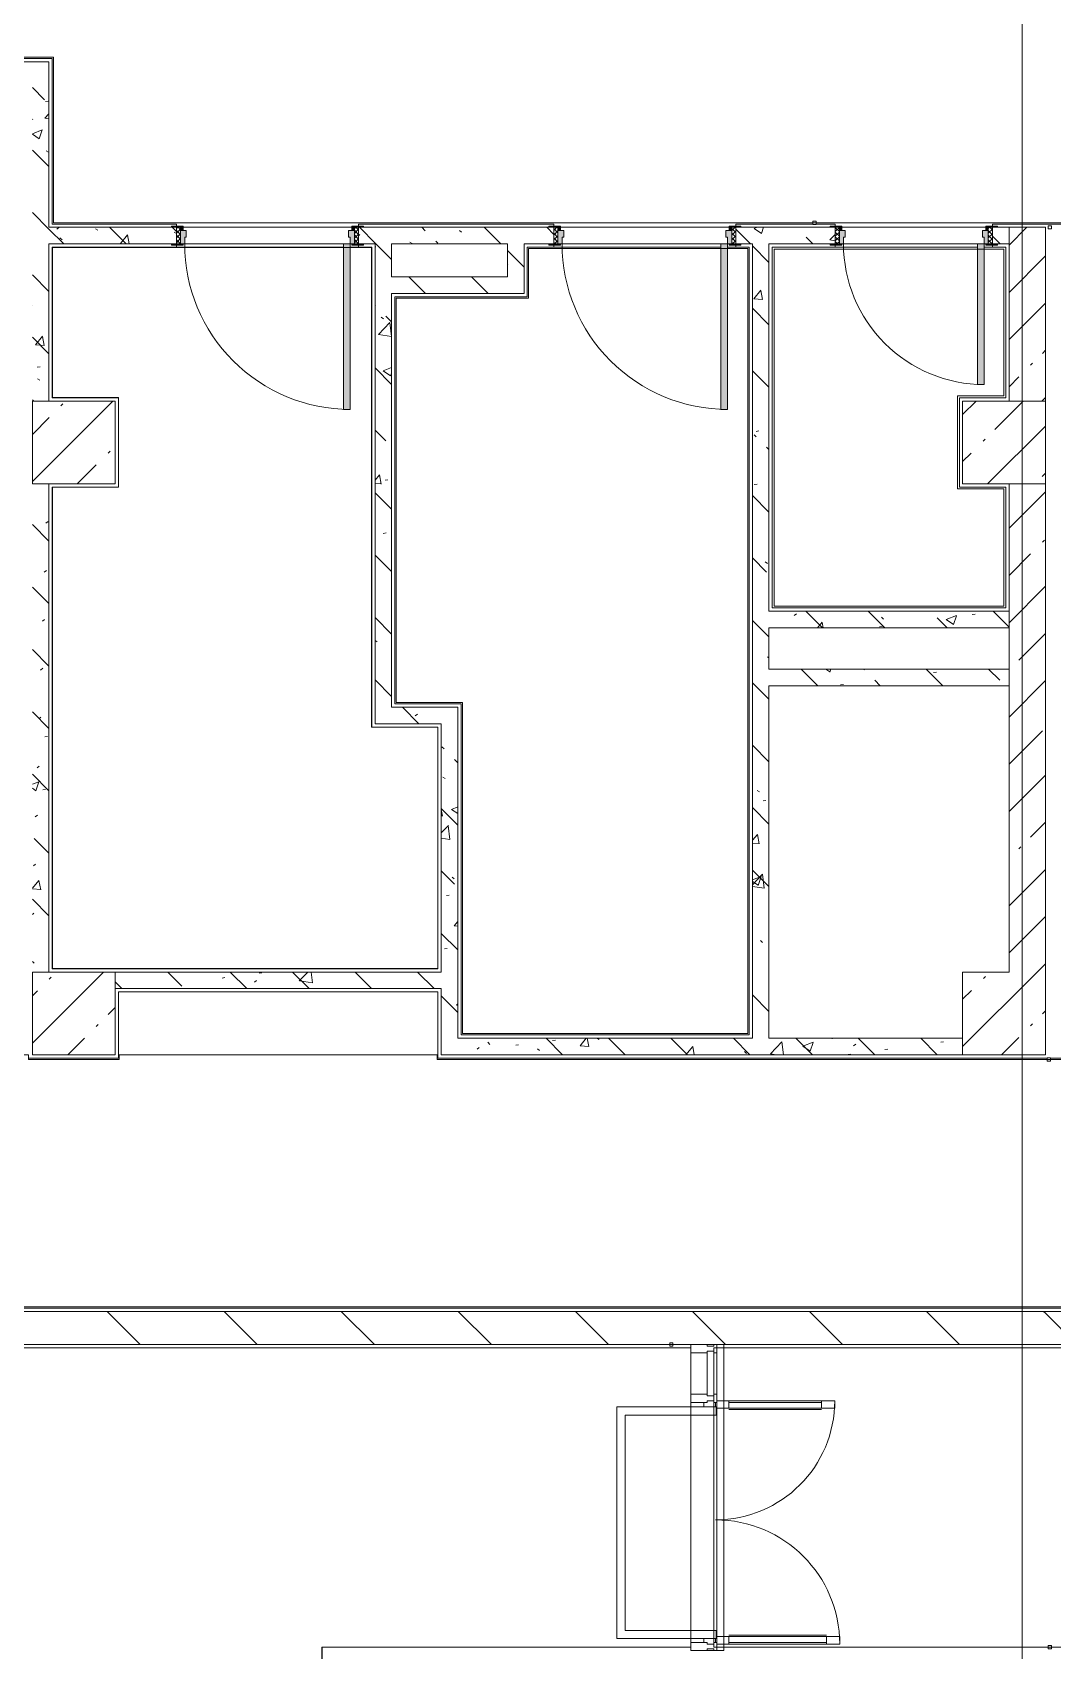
# Model space of a CAD drawing. Header units: millimetres. Extents: x -4029 to 232974, y -8553 to 104777.
# Drawn here: x 149666 to 155830, y 11550 to 21328 of the extents above; entities that cross this region are included whole.
import ezdxf

# ---------------------------------------------------------------- set-up
doc = ezdxf.new("R2010")
doc.units = ezdxf.units.MM
for name, color, linetype, lineweight in [('A-AREA-BNDY-1', 7, 'Continuous', 5), ('A-GLAZ-CURT-1', 7, 'Continuous', 5), ('A-GLAZ-CWMG-2', 7, 'Continuous', 5), ('A-WALL', 7, 'Continuous', 9), ('A-WALL-4', 7, 'Continuous', 5), ('I-WALL-6', 7, 'Continuous', 5), ('S-COLS-2', 7, 'Continuous', 5), ('Оси', 7, 'Continuous', 9)]:
    doc.layers.add(name, color=color, linetype=linetype, lineweight=lineweight)
for name, color, linetype, lineweight, true_color in [('A-DETL-GENF-9', 7, 'Continuous', 5, 0xaaaaaa), ('A-DOOR-3', 7, 'Continuous', 5, 0xaaaaaa), ('A-DOOR-4', 7, 'Continuous', 5, 0xe2e2e2), ('A-DOOR-FRAM-3', 7, 'Continuous', 5, 0xe2e2e2), ('A-DOOR-FRAM-4', 7, 'Continuous', 5, 0xaaaaaa), ('A-FLOR-2', 7, 'Continuous', 5, 0xaaaaaa), ('I-WALL-8', 7, 'Continuous', 5, 0x787878)]:
    doc.layers.add(name, color=color, linetype=linetype, lineweight=lineweight, true_color=true_color)
pattern_1 = [(45, (71086.4, 0), (-285.1231, 285.1231), []), (45, (71371.53, 0), (-285.1231, 285.1231), [504.031, -100.806, 16.764, -84.042])]
pattern_2 = [(135, (71086.4, 0), (-377.1708, -377.1708), [533.4, -88.9, 17.78, -88.9]), (135, (71086.4, 376.94), (-377.1708, -377.1708), []), (50, (71086.4, 0), (637.6445, -55.7866), [66.675, -733.425]), (355, (71086.4, 0), (-123.3494, 668.699), [53.34, -586.74]), (100.451, (71139.54, -4.65), (514.299, 612.908), [56.665, -623.315]), (46.184, (71086.4, 177.8), (948.7764, -147.15), [100.012, -1100.137]), (96.636, (71165.5, 165.5), (830.909, 865.997), [84.998, -934.973]), (351.184, (71086.4, 177.8), (830.918, 865.988), [80.01, -880.11]), (21, (71175.3, 133.35), (530.6506, -357.9283), [66.675, -733.425]), (326, (71175.3, 133.35), (216.308, 644.6585), [53.34, -586.74]), (71.451, (71219.5, 103.5), (746.9596, 286.7243), [56.665, -623.315]), (37.5, (71086.4, 0), (10.81053, 295.9426), [16.764, -562.864, 16.764, -578.866, -588.962]), (37.5, (71086.4, 0), (10.81053, 295.9426), [-1175.258, 16.764, -572.198]), (7.5, (71086.4, 0), (233.8692, 350.6318), [16.764, -322.834, 16.764, -549.529, -224.472]), (7.5, (71086.4, 0), (233.8692, 350.6318), [-905.891, 16.764, -207.708]), (327.5, (70888.16, 0), (474.5678, -20.0513), [16.764, -205.486, 16.764, -676.656, -920.115]), (327.5, (70888.16, 0), (474.5678, -20.0513), [-915.67, 16.764, -903.351]), (317.5, (70799.26, 0), (518.4522, 88.9934), [16.764, -272.161, 16.764, -443.738, -653.415]), (317.5, (70799.26, 0), (518.4522, 88.9934), [-749.427, 16.764, -636.651])]
pattern_3 = [(135, (1751.41, 114.685), (-14.14214, -14.14214), []), (225, (1751.41, 114.685), (14.14214, -14.14214), [])]
pattern_4 = [(45, (-371.384, 114.685), (-14.1421, 14.1421), []), (135, (-371.384, 114.685), (-14.1421, -14.1421), [])]
pattern_5 = [(135, (71086.4, 0), (-353.5534, -353.5534), [])]

# ---------------------------------------------------------------- blocks, each defined once
blk = doc.blocks.new('110_Дверь_СКБ_1Ст_Внутренняя1 - Д-11п 1100x2100h_кладовые _все__ коридор _между помещениями блока столовой__ моечные _все_ 2-32102277-1_2_1_птичка')
at = {"layer": 'A-DOOR-3'}
h = blk.add_hatch(dxfattribs=at)
h.set_pattern_fill('FP_145', color=256, style=0, pattern_type=2)
h.set_pattern_definition(pattern_3)
h.paths.add_polyline_path([(537.5, -50), (562.5, -50), (562.5, 50), (537.5, 50)])
at = {"layer": 'A-DOOR-4'}
h = blk.add_hatch(color=256, dxfattribs=at)
h.paths.add_polyline_path([(-477.5, -30), (-477.5, 10), (-487.5, 10), (-487.5, 50), (-512.5, 50), (-512.5, -30), (-487.5, -30)])
h.paths.add_polyline_path([(512.5, -30), (537.5, -30), (537.5, 50), (512.5, 50), (512.5, 10), (502.5, 10), (502.5, -30)])
at = {"layer": 'A-DOOR-FRAM-3'}
for points in [[(-447.5, 50), (-447.5, 1050), (-487.5, 1050), (-487.5, 50)], [(-567.5, 50), (-497.5, 50), (-497.5, 58), (-567.5, 58)], [(562.5, 50), (592.5, 50), (592.5, 58), (522.5, 58), (522.5, 50), (542.6, 50)], [(-567.5, -58), (-497.5, -58), (-497.5, -50), (-567.5, -50)], [(-497.5, -50), (-497.5, -30), (-512.5, -30), (-512.5, -50)], [(537.5, -50), (537.5, -30), (522.5, -30), (522.5, -50)], [(562.5, -58), (592.5, -58), (592.5, -50), (522.5, -50), (522.5, -58), (560.5, -58)]]:
    blk.add_hatch(color=256, dxfattribs=at).paths.add_polyline_path(points)
at = {"layer": 'A-DOOR-FRAM-4'}
h = blk.add_hatch(dxfattribs=at)
h.set_pattern_fill('FP_146', color=256, style=0, pattern_type=2)
h.set_pattern_definition(pattern_4)
h.paths.add_polyline_path([(-537.5, -50), (-512.5, -50), (-512.5, 50), (-537.5, 50)])
at = {"layer": 'A-DOOR-3'}
for p, q in [((-487.5, 1050), (-487.5, 50)), ((-447.5, 1050), (-487.5, 1050)), ((-447.5, 50), (-447.5, 1050)), ((-487.5, 50), (-447.5, 50))]:
    blk.add_line(p, q, dxfattribs=at)
blk.add_arc((-487.5, 50), 1000, 360, 90, dxfattribs=at)
at = {"layer": 'A-DOOR-FRAM-4'}
for p, q in [((-497.5, 58), (-567.5, 58)), ((-567.5, 58), (-567.5, 50)), ((-567.5, 50), (-497.5, 50)), ((-512.5, 50), (-537.5, 50)), ((-537.5, 50), (-537.5, -50)), ((-487.5, 50), (-512.5, 50)), ((-512.5, 50), (-512.5, -30)), ((-512.5, -50), (-512.5, 50)), ((-497.5, 50), (-512.5, 50)), ((-512.5, 50), (-512.5, 49)), ((-512.5, 49), (-497.5, 49)), ((-497.5, 50), (-497.5, 58)), ((-497.5, 49), (-497.5, 50)), ((-487.5, 10), (-487.5, 50)), ((-477.5, 10), (-487.5, 10)), ((-477.5, -30), (-477.5, 10)), ((512.5, 10), (502.5, 10)), ((502.5, 10), (502.5, -30)), ((512.5, 50), (512.5, 10)), ((537.5, 50), (512.5, 50)), ((592.5, 58), (522.5, 58)), ((522.5, 58), (522.5, 50)), ((537.5, 50), (522.5, 50)), ((522.5, 50), (522.5, 49)), ((522.5, 50), (592.5, 50)), ((522.5, 49), (537.5, 49)), ((537.5, -30), (537.5, 50)), ((562.5, 50), (537.5, 50)), ((537.5, 50), (537.5, -50)), ((537.5, 49), (537.5, 50)), ((562.5, -50), (562.5, 50)), ((592.5, 50), (592.5, 58)), ((-497.5, -50), (-567.5, -50)), ((-567.5, -50), (-567.5, -58)), ((-567.5, -58), (-497.5, -58)), ((-537.5, -50), (-512.5, -50)), ((-512.5, -30), (-477.5, -30)), ((-497.5, -30), (-512.5, -30)), ((-512.5, -30), (-512.5, -50)), ((-512.5, -50), (-497.5, -50)), ((-497.5, -50), (-497.5, -30)), ((-497.5, -58), (-497.5, -50)), ((502.5, -30), (537.5, -30)), ((537.5, -30), (522.5, -30)), ((522.5, -30), (522.5, -50)), ((522.5, -50), (537.5, -50)), ((592.5, -50), (522.5, -50)), ((522.5, -50), (522.5, -58)), ((522.5, -58), (592.5, -58)), ((537.5, -50), (537.5, -30)), ((537.5, -50), (562.5, -50)), ((592.5, -58), (592.5, -50))]:
    blk.add_line(p, q, dxfattribs=at)
blk = doc.blocks.new('110_Дверь_СКБ_1Ст_Внутренняя1 - Д-11п 1100x2100h_кладовые _все__ коридор _между помещениями блока столовой__ моечные _все_ 2-V108-1_2_1_птичка')
at = {"layer": 'A-DOOR-3'}
h = blk.add_hatch(dxfattribs=at)
h.set_pattern_fill('FP_145', color=256, style=0, pattern_type=2)
h.set_pattern_definition(pattern_3)
h.paths.add_polyline_path([(562.5, 50), (537.5, 50), (537.5, -50), (562.5, -50)])
at = {"layer": 'A-DOOR-4'}
h = blk.add_hatch(color=256, dxfattribs=at)
h.paths.add_polyline_path([(512.5, 50), (512.5, 10), (502.5, 10), (502.5, -30), (537.5, -30), (537.5, 50), (522.5, 50)])
h.paths.add_polyline_path([(-497.5, 50), (-512.5, 50), (-512.5, -30), (-477.5, -30), (-477.5, 10), (-487.5, 10), (-487.5, 50)])
at = {"layer": 'A-DOOR-FRAM-3'}
for points in [[(-487.5, 1050), (-487.5, 50), (-447.5, 50), (-447.5, 1050)], [(-537.5, 58), (-567.5, 58), (-567.5, 50), (-497.5, 50), (-497.5, 58), (-517.5, 58)], [(592.5, 58), (522.5, 58), (522.5, 50), (592.5, 50)], [(-537.5, -50), (-567.5, -50), (-567.5, -58), (-497.5, -58), (-497.5, -50), (-513.9, -50)], [(-512.5, -30), (-512.5, -50), (-497.5, -50), (-497.5, -30)], [(522.5, -30), (522.5, -50), (537.5, -50), (537.5, -30)], [(562.5, -50), (522.5, -55.2), (522.5, -58), (592.5, -58), (592.5, -50)]]:
    blk.add_hatch(color=256, dxfattribs=at).paths.add_polyline_path(points)
at = {"layer": 'A-DOOR-FRAM-4'}
h = blk.add_hatch(dxfattribs=at)
h.set_pattern_fill('FP_146', color=256, style=0, pattern_type=2)
h.set_pattern_definition(pattern_4)
h.paths.add_polyline_path([(-512.5, 50), (-537.5, 50), (-537.5, -50), (-512.5, -48.8)])
at = {"layer": 'A-DOOR-3'}
for p, q in [((-487.5, 1050), (-487.5, 50)), ((-447.5, 1050), (-487.5, 1050)), ((-447.5, 50), (-447.5, 1050)), ((-487.5, 50), (-447.5, 50))]:
    blk.add_line(p, q, dxfattribs=at)
blk.add_arc((-487.5, 50), 1000, 360, 90, dxfattribs=at)
at = {"layer": 'A-DOOR-FRAM-4'}
for p, q in [((-497.5, 58), (-567.5, 58)), ((-567.5, 58), (-567.5, 50)), ((-567.5, 50), (-497.5, 50)), ((-512.5, 50), (-537.5, 50)), ((-537.5, 50), (-537.5, -50)), ((-487.5, 50), (-512.5, 50)), ((-512.5, 50), (-512.5, -30)), ((-512.5, -50), (-512.5, 50)), ((-497.5, 50), (-512.5, 50)), ((-512.5, 50), (-512.5, 49)), ((-512.5, 49), (-497.5, 49)), ((-497.5, 50), (-497.5, 58)), ((-497.5, 49), (-497.5, 50)), ((-487.5, 10), (-487.5, 50)), ((-477.5, 10), (-487.5, 10)), ((-477.5, -30), (-477.5, 10)), ((512.5, 10), (502.5, 10)), ((502.5, 10), (502.5, -30)), ((512.5, 50), (512.5, 10)), ((537.5, 50), (512.5, 50)), ((592.5, 58), (522.5, 58)), ((522.5, 58), (522.5, 50)), ((537.5, 50), (522.5, 50)), ((522.5, 50), (522.5, 49)), ((522.5, 50), (592.5, 50)), ((522.5, 49), (537.5, 49)), ((537.5, -30), (537.5, 50)), ((562.5, 50), (537.5, 50)), ((537.5, 50), (537.5, -50)), ((537.5, 49), (537.5, 50)), ((562.5, -50), (562.5, 50)), ((592.5, 50), (592.5, 58)), ((-497.5, -50), (-567.5, -50)), ((-567.5, -50), (-567.5, -58)), ((-567.5, -58), (-497.5, -58)), ((-537.5, -50), (-512.5, -50)), ((-512.5, -30), (-477.5, -30)), ((-497.5, -30), (-512.5, -30)), ((-512.5, -30), (-512.5, -50)), ((-512.5, -50), (-497.5, -50)), ((-497.5, -50), (-497.5, -30)), ((-497.5, -58), (-497.5, -50)), ((502.5, -30), (537.5, -30)), ((537.5, -30), (522.5, -30)), ((522.5, -30), (522.5, -50)), ((522.5, -50), (537.5, -50)), ((592.5, -50), (522.5, -50)), ((522.5, -50), (522.5, -58)), ((522.5, -58), (592.5, -58)), ((537.5, -50), (537.5, -30)), ((537.5, -50), (562.5, -50)), ((592.5, -58), (592.5, -50))]:
    blk.add_line(p, q, dxfattribs=at)
blk = doc.blocks.new('Системная панель - Стекло - 40мм-22736316-1_2_1_птичка')
at = {"layer": 'A-GLAZ-CURT-1'}
for p, q in [((135, 0), (-135, 0)), ((-135, 0), (-135, -40)), ((135, -40), (135, 0)), ((-135, -40), (135, -40))]:
    blk.add_line(p, q, dxfattribs=at)
blk = doc.blocks.new('Прямоугольный импост - Импост структурный с накладкой - 160мм Темный-32274872-1_2_1_птичка')
at = {"layer": 'A-GLAZ-CWMG-2'}
for p, q in [((82557, 13100), (82557, 13350)), ((82714, 13100), (82714, 13350))]:
    blk.add_line(p, q, dxfattribs=at)
blk = doc.blocks.new('Прямоугольный импост - Импост структурный с накладкой - 160мм Темный-30755840-1_2_1_птичка')
at = {"layer": 'A-GLAZ-CWMG-2'}
for p, q in [((-50, 40), (-50, 140)), ((-50, 140), (0, 140)), ((0, 140), (0, 40)), ((-40, 40), (-50, 40)), ((-50, -17), (-50, 0)), ((-50, 0), (-40, 0)), ((-40, 0), (-40, 40)), ((-10, 40), (-10, 0)), ((0, 40), (-10, 40)), ((-10, 0), (0, 0)), ((0, 0), (0, -17)), ((0, -17), (-50, -17))]:
    blk.add_line(p, q, dxfattribs=at)
blk = doc.blocks.new('Дверь_Витражная_остекление_ - ДВН_CОШ в витраже В-7-32274869-1_2_1_птичка')
at = {"layer": 'A-DETL-GENF-9'}
for p, q in [((-735, 730), (-690, 730)), ((-735, 730), (-735, 17)), ((-690, 730), (-735, 730)), ((-735, 730), (-735, 17)), ((-690, 730), (-690, 14.3)), ((-690, 14.3), (-690, 730)), ((735, 760), (690, 760)), ((690, 760), (690, 14.3)), ((735, 760), (690, 760)), ((690, 760), (690, 14.3)), ((735, 760), (735, 17)), ((735, 17), (735, 760)), ((-735, 650), (-690, 650)), ((-725, 650), (-725, 90)), ((-681, 650), (-681, 90)), ((681, 680), (681, 90)), ((735, 680), (690, 680)), ((725, 680), (725, 90)), ((-735, 90), (-690, 90)), ((-697, 10), (-725, 10)), ((-725, 10), (-697, 10)), ((-697, 10), (-725, 10)), ((735, 90), (690, 90)), ((702.2, 10), (725, 10)), ((702.2, 10), (725, 10)), ((702.2, 10), (725, 10)), ((-725, -60), (-697.4, -60)), ((725, -60), (702.6, -60))]:
    blk.add_line(p, q, dxfattribs=at)
at = {"layer": 'A-DOOR-3'}
for p, q in [((-735, 730), (-735, 17)), ((735, 760), (735, 17))]:
    blk.add_line(p, q, dxfattribs=at)
for centre, radius, start, end in [((-735, 10), 720, 360, 90), ((735, 10), 750, 90, 180)]:
    blk.add_arc(centre, radius, start, end, dxfattribs=at)
blk = doc.blocks.new('Прямоугольный импост - Импост структурный с накладкой - 160мм Темный-30755836-1_2_1_птичка')
at = {"layer": 'A-GLAZ-CWMG-2'}
for p, q in [((-25, 40), (-25, 140)), ((-25, 140), (25, 140)), ((25, 140), (25, 40)), ((-15, 40), (-25, 40)), ((-25, -17), (-25, 0)), ((-25, 0), (-15, 0)), ((-15, 0), (-15, 40)), ((15, 40), (15, 0)), ((25, 40), (15, 40)), ((15, 0), (25, 0)), ((25, 0), (25, -17)), ((25, -17), (-25, -17))]:
    blk.add_line(p, q, dxfattribs=at)
blk = doc.blocks.new('Прямоугольный импост - Импост структурный с накладкой - 160мм Темный-30755843-1_2_1_птичка')
at = {"layer": 'A-GLAZ-CWMG-2'}
for p, q in [((0, 140), (-50, 140)), ((-50, 140), (-50, 40)), ((0, 40), (0, 140)), ((-50, 40), (-40, 40)), ((-40, 0), (-50, 0)), ((-50, 0), (-50, -17)), ((-40, 40), (-40, 0)), ((-10, 0), (-10, 40)), ((-10, 40), (0, 40)), ((0, 0), (-10, 0)), ((0, -17), (0, 0)), ((-50, -17), (0, -17))]:
    blk.add_line(p, q, dxfattribs=at)
blk = doc.blocks.new('110_Дверь_СКБ_1Ст_Внутренняя1 - Д-7_п__950x2100h_Туалет-V130-1_2_1_птичка')
at = {"layer": 'A-DOOR-3'}
h = blk.add_hatch(dxfattribs=at)
h.set_pattern_fill('FP_149', color=256, style=0, pattern_type=2)
h.set_pattern_definition([(135, (1826.41, 114.685), (-14.14214, -14.14214), []), (225, (1826.41, 114.685), (14.14214, -14.14214), [])])
h.paths.add_polyline_path([(462.5, 50), (462.5, -50), (487.5, -50), (487.5, 50)])
at = {"layer": 'A-DOOR-4'}
h = blk.add_hatch(color=256, dxfattribs=at)
h.paths.add_polyline_path([(-437.5, 50), (-437.5, -30), (-402.5, -30), (-402.5, 10), (-412.5, 10), (-412.5, 50), (-422.5, 50)])
h.paths.add_polyline_path([(437.5, 50), (437.5, 10), (427.5, 10), (427.5, -30), (462.5, -30), (462.5, 50), (447.5, 50)])
at = {"layer": 'A-DOOR-FRAM-3'}
for points in [[(-412.5, 900), (-412.5, 50), (-372.5, 50), (-372.5, 900)], [(-492.5, 58), (-492.5, 50), (-422.5, 50), (-422.5, 58), (-462.5, 58)], [(467.5, 58), (447.5, 58), (447.5, 50), (517.5, 50), (517.5, 58), (487.5, 58)], [(-492.5, -50), (-492.5, -58), (-422.5, -58), (-422.5, -50), (-462.5, -50)], [(-437.5, -30), (-437.5, -50), (-422.5, -50), (-422.5, -30)], [(462.5, -30), (447.5, -30), (447.5, -50), (462.5, -50)], [(447.5, -50), (447.5, -58), (517.5, -58), (517.5, -50), (462.5, -50)]]:
    blk.add_hatch(color=256, dxfattribs=at).paths.add_polyline_path(points)
at = {"layer": 'A-DOOR-FRAM-4'}
h = blk.add_hatch(dxfattribs=at)
h.set_pattern_fill('FP_150', color=256, style=0, pattern_type=2)
h.set_pattern_definition([(45, (-296.384, 114.685), (-14.1421, 14.1421), []), (135, (-296.384, 114.685), (-14.1421, -14.1421), [])])
h.paths.add_polyline_path([(-437.5, 50), (-462.5, 50), (-462.5, -50), (-437.5, -50)])
at = {"layer": 'A-DOOR-3'}
for p, q in [((-412.5, 900), (-412.5, 50)), ((-372.5, 900), (-412.5, 900)), ((-372.5, 50), (-372.5, 900)), ((-412.5, 50), (-372.5, 50))]:
    blk.add_line(p, q, dxfattribs=at)
blk.add_arc((-412.5, 50), 850, 360, 90, dxfattribs=at)
at = {"layer": 'A-DOOR-FRAM-4'}
for p, q in [((-422.5, 58), (-492.5, 58)), ((-492.5, 58), (-492.5, 50)), ((-492.5, 50), (-422.5, 50)), ((-437.5, 50), (-462.5, 50)), ((-462.5, 50), (-462.5, -50)), ((-412.5, 50), (-437.5, 50)), ((-437.5, 50), (-437.5, -30)), ((-437.5, -50), (-437.5, 50)), ((-422.5, 50), (-437.5, 50)), ((-437.5, 50), (-437.5, 49)), ((-437.5, 49), (-422.5, 49)), ((-422.5, 50), (-422.5, 58)), ((-422.5, 49), (-422.5, 50)), ((-412.5, 10), (-412.5, 50)), ((-402.5, 10), (-412.5, 10)), ((-402.5, -30), (-402.5, 10)), ((437.5, 10), (427.5, 10)), ((427.5, 10), (427.5, -30)), ((437.5, 50), (437.5, 10)), ((462.5, 50), (437.5, 50)), ((517.5, 58), (447.5, 58)), ((447.5, 58), (447.5, 50)), ((462.5, 50), (447.5, 50)), ((447.5, 50), (447.5, 49)), ((447.5, 50), (517.5, 50)), ((447.5, 49), (462.5, 49)), ((462.5, -30), (462.5, 50)), ((487.5, 50), (462.5, 50)), ((462.5, 50), (462.5, -50)), ((462.5, 49), (462.5, 50)), ((487.5, -50), (487.5, 50)), ((517.5, 50), (517.5, 58)), ((-422.5, -50), (-492.5, -50)), ((-492.5, -50), (-492.5, -58)), ((-492.5, -58), (-422.5, -58)), ((-462.5, -50), (-437.5, -50)), ((-437.5, -30), (-402.5, -30)), ((-422.5, -30), (-437.5, -30)), ((-437.5, -30), (-437.5, -50)), ((-437.5, -50), (-422.5, -50)), ((-422.5, -50), (-422.5, -30)), ((-422.5, -58), (-422.5, -50)), ((427.5, -30), (462.5, -30)), ((462.5, -30), (447.5, -30)), ((447.5, -30), (447.5, -50)), ((447.5, -50), (462.5, -50)), ((517.5, -50), (447.5, -50)), ((447.5, -50), (447.5, -58)), ((447.5, -58), (517.5, -58)), ((462.5, -50), (462.5, -30)), ((462.5, -50), (487.5, -50)), ((517.5, -58), (517.5, -50))]:
    blk.add_line(p, q, dxfattribs=at)
blk = doc.blocks.new('BSC_Колонна _Прямоугольная - 500х500-V139-1_2_1_птичка')
at = {"layer": 'S-COLS-2'}
h = blk.add_hatch(dxfattribs=at)
h.set_pattern_fill('FP_183', color=256, style=0, pattern_type=2)
h.set_pattern_definition([(45, (-78830, -15400), (-285.1231, 285.1231), []), (45, (-78544.88, -15400), (-285.1231, 285.1231), [504.031, -100.806, 16.764, -84.042])])
h.paths.add_polyline_path([(250, -250), (250, 250), (-250, 250), (-250, -250), (-61.5, -250)])
for p, q in [((250, 250), (-250, 250)), ((-250, 250), (-250, -250)), ((250, -250), (250, 250)), ((-250, -250), (250, -250))]:
    blk.add_line(p, q, dxfattribs=at)
blk = doc.blocks.new('BSC_Колонна _Прямоугольная - 500х500-V155-1_2_1_птичка')
at = {"layer": 'S-COLS-2'}
h = blk.add_hatch(dxfattribs=at)
h.set_pattern_fill('FP_194', color=256, style=0, pattern_type=2)
h.set_pattern_definition([(45, (-78830, -18850), (-285.1231, 285.1231), []), (45, (-78544.88, -18850), (-285.1231, 285.1231), [504.031, -100.806, 16.764, -84.042])])
h.paths.add_polyline_path([(250, -250), (250, 250), (-250, 250), (-250, -250), (-130.2, -250)])
for p, q in [((250, 250), (-250, 250)), ((-250, 250), (-250, -250)), ((250, -250), (250, 250)), ((-250, -250), (250, -250))]:
    blk.add_line(p, q, dxfattribs=at)
blk = doc.blocks.new('BSC_Колонна _Прямоугольная - 500х500-V156-1_2_1_птичка')
at = {"layer": 'S-COLS-2'}
h = blk.add_hatch(dxfattribs=at)
h.set_pattern_fill('FP_195', color=256, style=0, pattern_type=2)
h.set_pattern_definition([(45, (-84450, -18850), (-285.1231, 285.1231), []), (45, (-84164.88, -18850), (-285.1231, 285.1231), [504.031, -100.806, 16.764, -84.042])])
h.paths.add_polyline_path([(215.7, -250), (250, -250), (250, 250), (-250, 250), (-250, -250), (30, -250)])
for p, q in [((250, 250), (-250, 250)), ((-250, 250), (-250, -250)), ((250, -250), (250, 250)), ((-250, -250), (250, -250))]:
    blk.add_line(p, q, dxfattribs=at)

msp = doc.modelspace()

# ---------------------------------------------------------------- hatches: boundary and pattern name
at = {"layer": 'I-WALL-6'}
h = msp.add_hatch(dxfattribs=at)
h.set_pattern_fill('FP_116', color=256, style=0, pattern_type=2)
h.set_pattern_definition(pattern_1)
h.paths.add_polyline_path([(155732.8843, 19100), (155786.4063, 19100), (155786.4063, 20149.9999), (155566.4063, 20149.9999), (155566.4063, 19100)])
h = msp.add_hatch(dxfattribs=at)
h.set_pattern_fill('FP_116', color=256, style=0, pattern_type=2)
h.set_pattern_definition(pattern_1)
h.paths.add_polyline_path([(155786.4063, 15650.0001), (155786.4063, 18600), (155566.4063, 18600), (155566.4063, 15650.0001)])
h = msp.add_hatch(dxfattribs=at)
h.set_pattern_fill('FP_134', color=256, style=0, pattern_type=2)
h.set_pattern_definition(pattern_5)
h.paths.add_polyline_path([(147526.2163, 13400), (155786.4063, 13400), (155786.4063, 13600), (139736.4063, 13600), (139736.4063, 13400), (147182.4172, 13400)])
h = msp.add_hatch(dxfattribs=at)
h.set_pattern_fill('FP_134', color=256, style=0, pattern_type=2)
h.set_pattern_definition(pattern_5)
h.paths.add_polyline_path([(156226.4063, 13400), (156226.4063, 13600), (155786.4063, 13600), (155786.4063, 13400), (156196.4063, 13400)])
h.paths.add_polyline_path([(159436.4063, 13400), (159496.4063, 13400), (159496.4063, 13600), (159286.4063, 13600), (159286.4063, 13400), (159293.6906, 13400)])
h.paths.add_polyline_path([(157704.8053, 13400), (157704.8053, 13600), (157176.4063, 13600), (157176.4063, 13400), (157556.4063, 13400)])
h.paths.add_polyline_path([(158456.4063, 13400), (158586.4063, 13400), (158586.4063, 13600), (158404.8053, 13600), (158404.8053, 13400)])
at = {"layer": 'I-WALL-8'}
h = msp.add_hatch(dxfattribs=at)
h.set_pattern_fill('FP_142', color=256, style=0, pattern_type=2)
h.set_pattern_definition(pattern_2)
h.paths.add_polyline_path([(149666.2163, 15150), (149666.4063, 15150.7598), (149666.4063, 15650), (149766.2163, 15650), (149766.2163, 18600), (149666.4063, 18600), (149666.4063, 19100), (149766.2163, 19100), (149766.2163, 21150), (149666.2163, 21150), (149666.2163, 15325.3522)])
h = msp.add_hatch(dxfattribs=at)
h.set_pattern_fill('FP_142', color=256, style=0, pattern_type=2)
h.set_pattern_definition(pattern_2)
h.paths.add_polyline_path([(150536.4062, 20049.9999), (150536.4062, 20149.9999), (149766.2163, 20149.9999), (149766.2163, 20049.9999), (150506.4062, 20049.9999)])
h.paths.add_polyline_path([(151952.3851, 20049.9999), (152536.4062, 20049.9999), (152536.4062, 20149.9999), (151636.4062, 20149.9999), (151636.4062, 20049.9999), (151856.4062, 20049.9999)])
h = msp.add_hatch(dxfattribs=at)
h.set_pattern_fill('FP_142', color=256, style=0, pattern_type=2)
h.set_pattern_definition(pattern_2)
h.paths.add_polyline_path([(152636.4062, 19749.9999), (152636.4062, 20149.9999), (152536.4062, 20149.9999), (152536.4062, 19749.9999)])
h = msp.add_hatch(dxfattribs=at)
h.set_pattern_fill('FP_142', color=256, style=0, pattern_type=2)
h.set_pattern_definition(pattern_2)
h.paths.add_polyline_path([(152786.4063, 20049.9999), (152816.4063, 20049.9999), (152816.4063, 20149.9999), (152636.4062, 20149.9999), (152636.4062, 20049.9999), (152769.6949, 20049.9999)])
h.paths.add_polyline_path([(153958.2855, 20049.9999), (154516.4062, 20049.9999), (154515.7351, 20149.9999), (153916.4063, 20149.9999), (153916.4063, 20049.9999), (153946.4063, 20049.9999)])
h.paths.add_polyline_path([(155566.4063, 20049.9999), (155566.4063, 20149.9999), (155466.4062, 20149.9999), (155466.4062, 20049.9999), (155546.4063, 20049.9999)])
h = msp.add_hatch(dxfattribs=at)
h.set_pattern_fill('FP_142', color=256, style=0, pattern_type=2)
h.set_pattern_definition(pattern_2)
h.paths.add_polyline_path([(151736.4062, 17249.9998), (151836.4062, 17249.9998), (151836.4062, 20049.9999), (151736.4063, 20049.9999), (151736.4063, 17265.8223)])
h = msp.add_hatch(dxfattribs=at)
h.set_pattern_fill('FP_142', color=256, style=0, pattern_type=2)
h.set_pattern_definition(pattern_2)
h.paths.add_polyline_path([(154049.901, 15250.0001), (154116.4062, 15250.0001), (154116.4062, 20049.9999), (154016.4062, 20049.9999), (154016.4062, 15250.0001)])
h = msp.add_hatch(dxfattribs=at)
h.set_pattern_fill('FP_142', color=256, style=0, pattern_type=2)
h.set_pattern_definition(pattern_2)
h.paths.add_polyline_path([(152256.4062, 19749.9999), (152536.4062, 19749.9999), (152536.4062, 19849.9999), (151836.4062, 19849.9999), (151836.4062, 19749.9999), (152040.6018, 19749.9999)])
h = msp.add_hatch(dxfattribs=at)
h.set_pattern_fill('FP_142', color=256, style=0, pattern_type=2)
h.set_pattern_definition(pattern_2)
h.paths.add_polyline_path([(155566.4063, 17729.9998), (155566.4063, 17829.9998), (154116.4062, 17829.9998), (154116.4062, 17729.9998), (155546.4063, 17729.9998)])
h = msp.add_hatch(dxfattribs=at)
h.set_pattern_fill('FP_142', color=256, style=0, pattern_type=2)
h.set_pattern_definition(pattern_2)
h.paths.add_polyline_path([(154116.4062, 17379.9999), (155566.4063, 17379.9999), (155566.4063, 17479.9999), (154116.4062, 17479.9999)])
h = msp.add_hatch(dxfattribs=at)
h.set_pattern_fill('FP_142', color=256, style=0, pattern_type=2)
h.set_pattern_definition(pattern_2)
h.paths.add_polyline_path([(152136.4062, 17149.9998), (152236.4062, 17149.9998), (152236.4062, 17249.9998), (151736.4062, 17249.9998), (151736.4062, 17149.9998), (152116.4062, 17149.9998)])
h = msp.add_hatch(dxfattribs=at)
h.set_pattern_fill('FP_142', color=256, style=0, pattern_type=2)
h.set_pattern_definition(pattern_2)
h.paths.add_polyline_path([(152236.4062, 15250.0001), (152236.4062, 17149.9998), (152136.4062, 17149.9998), (152136.4062, 15250.0001)])
h = msp.add_hatch(dxfattribs=at)
h.set_pattern_fill('FP_142', color=256, style=0, pattern_type=2)
h.set_pattern_definition(pattern_2)
h.paths.add_polyline_path([(150439.5377, 15550), (152136.4062, 15550), (152136.4062, 15650), (150166.4063, 15650), (150166.4063, 15550), (150186.4063, 15550)])
h = msp.add_hatch(dxfattribs=at)
h.set_pattern_fill('FP_142', color=256, style=0, pattern_type=2)
h.set_pattern_definition(pattern_2)
h.paths.add_polyline_path([(154049.901, 15150.0001), (155284.8052, 15150.0001), (155284.8052, 15250.0001), (152136.4062, 15250.0001), (152136.4062, 15150.0001), (154016.4062, 15150.0001)])
at = {"layer": 'S-COLS-2'}
h = msp.add_hatch(dxfattribs=at)
h.set_pattern_fill('FP_116', color=256, style=0, pattern_type=2)
h.set_pattern_definition(pattern_1)
h.paths.add_polyline_path([(155566.4063, 15150.0001), (155786.4063, 15150.0001), (155786.4063, 15650.0001), (155286.4063, 15650.0001), (155286.4063, 15150.0001)])

# ---------------------------------------------------------------- linework, layer by layer
at = {"layer": 'A-AREA-BNDY-1', "flags": 128}
msp.add_lwpolyline([(137374.4063, 21178), (149794.2163, 21178), (149794.2163, 20177.9999), (156656.4063, 20177.9999), (156656.4063, 20129.9999), (157756.4063, 20129.9999), (157756.4063, 20169.9999), (157896.4063, 20169.9999), (157896.4063, 21659.9999), (157471.071, 21659.9999), (157471.071, 21679.9999), (156521.071, 21679.9999), (156521.071, 21659.9999), (156416.4062, 21659.9999), (156416.4062, 21651.9999), (153388.4062, 21651.9999), (153388.4062, 22671.9999), (139368.4063, 22671.9999)], dxfattribs=at)
for points in [[(152115.4062, 15671), (152115.4062, 17128.9998), (151715.4062, 17128.9998), (151715.4062, 20028.9999), (149787.2163, 20028.9999), (149787.2163, 19121), (150187.4063, 19121), (150187.4063, 18579), (149787.2163, 18579), (149787.2163, 15671)], [(153988.4062, 20021.9999), (152664.4062, 20021.9999), (152664.4062, 19721.9999), (151864.4062, 19721.9999), (151864.4062, 17277.9998), (152264.4062, 17277.9998), (152264.4062, 15278.0001), (153988.4062, 15278.0001)], [(154147.4062, 20018.9999), (154147.4062, 17860.9998), (155535.4063, 17860.9998), (155535.4063, 18569), (155255.4063, 18569), (155255.4063, 19131), (155535.4063, 19131), (155535.4063, 20018.9999)], [(152112.4062, 15122.0001), (152112.4062, 15150), (150190.4063, 15150), (150190.4063, 15122), (149642.4063, 15122), (149642.4063, 15150), (147530.2163, 15150), (147530.2163, 15122), (141924.4063, 15122), (141924.4063, 13628), (157328.4063, 13628), (157328.4063, 16072), (156084.4063, 16072), (156084.4063, 15122.0001)], [(153643.4062, 11571), (153643.4062, 13379), (148387.2162, 13379), (148387.2162, 11029), (147086.9062, 11029), (147086.9062, 10879), (146606.4062, 10879), (146606.4062, 10726.4904), (146606.4062, 9220), (146806.9062, 9220), (146806.9062, 9221), (151715.4062, 9221), (151715.4062, 10879), (151415.4063, 10879), (151415.4063, 11571)], [(153783.4062, 13379), (153783.4062, 11571), (156077.4063, 11571), (156077.4063, 10621), (156496.4063, 10621), (156496.4063, 10600), (156531.4063, 10600), (156531.4063, 10460), (156719.9159, 10460), (160182.8967, 10460), (160446.4063, 10460), (160446.4063, 10620.997), (168484.4063, 10620.997), (168484.4063, 11341), (169565.4063, 11341), (169565.4063, 13379)]]:
    msp.add_lwpolyline(points, close=True, dxfattribs=at)
at = {"layer": 'A-FLOR-2'}
for p, q in [((149466.2163, 21170), (149786.2163, 21170)), ((149786.2163, 21170), (149786.2163, 20169.9999)), ((149786.2163, 20169.9999), (150536.4062, 20169.9999)), ((150536.4062, 20169.9999), (150536.4062, 20157.9999)), ((151636.4062, 20157.9999), (151636.4062, 20169.9999)), ((151636.4062, 20169.9999), (152816.4063, 20169.9999)), ((152816.4063, 20169.9999), (152816.4063, 20157.9999)), ((153916.4063, 20157.9999), (153916.4063, 20169.9999)), ((153916.4063, 20169.9999), (154381.9045, 20169.9999)), ((154401.9045, 20169.9999), (154516.4063, 20169.9999)), ((154516.4063, 20169.9999), (154516.4063, 20157.9999)), ((155466.4062, 20157.9999), (155466.4062, 20169.9999)), ((155466.4062, 20169.9999), (156656.4063, 20169.9999)), ((149786.2163, 20029.9999), (149786.2163, 19120)), ((151546.4062, 20029.9999), (149786.2163, 20029.9999)), ((150536.4062, 20041.9999), (150536.4062, 20029.9999)), ((151716.4062, 20029.9999), (151586.4062, 20029.9999)), ((151636.4062, 20029.9999), (151636.4062, 20041.9999)), ((151716.4062, 17129.9998), (151716.4062, 20029.9999)), ((153826.4063, 20029.9999), (152656.4062, 20029.9999)), ((152656.4062, 20029.9999), (152656.4062, 19729.9999)), ((152816.4063, 20041.9999), (152816.4063, 20029.9999)), ((153996.4062, 20029.9999), (153866.4063, 20029.9999)), ((153916.4063, 20029.9999), (153916.4063, 20041.9999)), ((153996.4062, 15270.0001), (153996.4062, 20029.9999)), ((155376.4062, 20029.9999), (154136.4062, 20029.9999)), ((154136.4062, 20029.9999), (154136.4062, 17849.9998)), ((154516.4063, 20041.9999), (154516.4063, 20029.9999)), ((155546.4063, 20029.9999), (155416.4062, 20029.9999)), ((155466.4062, 20029.9999), (155466.4062, 20041.9999)), ((155546.4063, 19120), (155546.4063, 20029.9999)), ((152656.4062, 19729.9999), (151856.4062, 19729.9999)), ((151856.4062, 19729.9999), (151856.4062, 17269.9998)), ((149786.2163, 19120), (150186.4063, 19120)), ((150186.4063, 19120), (150186.4063, 18580)), ((155266.4063, 18580), (155266.4063, 19120)), ((155266.4063, 19120), (155546.4063, 19120)), ((150186.4063, 18580), (149786.2163, 18580)), ((149786.2163, 18580), (149786.2163, 15670)), ((155546.4063, 18580), (155266.4063, 18580)), ((155546.4063, 17849.9998), (155546.4063, 18580)), ((154136.4062, 17849.9998), (155546.4063, 17849.9998)), ((151856.4062, 17269.9998), (152256.4062, 17269.9998)), ((152256.4062, 17269.9998), (152256.4062, 15270.0001)), ((152116.4062, 17129.9998), (151716.4062, 17129.9998)), ((152116.4062, 15670), (152116.4062, 17129.9998)), ((149786.2163, 15670), (152116.4062, 15670)), ((152116.4062, 15530), (150186.4063, 15530)), ((150186.4063, 15530), (150186.4063, 15130)), ((152116.4062, 15130.0001), (152116.4062, 15530)), ((152256.4062, 15270.0001), (153996.4062, 15270.0001)), ((150186.4063, 15130), (149646.4063, 15130)), ((155796.9063, 15130.0001), (152116.4062, 15130.0001)), ((156076.4063, 15130.0001), (155816.9063, 15130.0001)), ((141916.4063, 13620), (156226.4063, 13620)), ((153643.4062, 13380), (148386.2162, 13380)), ((156237.4495, 13380), (153800.4062, 13380)), ((153197.7009, 13022.3815), (153197.7009, 11622.3815)), ((153797.7009, 13022.3815), (153197.7009, 13022.3815)), ((153797.7009, 12972.3815), (153797.7009, 13022.3815)), ((153800.4062, 11600), (153800.4062, 13050)), ((153247.7009, 11672.3815), (153247.7009, 12972.3815)), ((153247.7009, 12972.3815), (153797.7009, 12972.3815)), ((153797.7009, 11672.3815), (153247.7009, 11672.3815)), ((153797.7009, 11622.3815), (153797.7009, 11672.3815)), ((151416.4063, 10880), (151416.4063, 11570)), ((151416.4063, 11570), (153643.4062, 11570)), ((153197.7009, 11622.3815), (153797.7009, 11622.3815)), ((153800.4062, 11570), (155803.4062, 11570)), ((155823.4062, 11570), (156076.4063, 11570))]:
    msp.add_line(p, q, dxfattribs=at)
at = {"layer": 'A-WALL'}
for p, q in [((155566.4063, 20049.9999), (155566.4063, 20149.9999)), ((155566.4063, 17729.9998), (155566.4063, 17829.9998)), ((155566.4063, 17379.9999), (155566.4063, 17479.9999))]:
    msp.add_line(p, q, dxfattribs=at)
at = {"layer": 'A-WALL-4'}
for p, q in [((154401.9045, 20187.9999), (154381.9045, 20187.9999)), ((154381.9045, 20187.9999), (154381.9045, 20167.9999)), ((154381.9045, 20167.9999), (154401.9045, 20167.9999)), ((154401.9045, 20167.9999), (154401.9045, 20187.9999)), ((155802.4063, 20159.9999), (155802.4063, 20139.9999)), ((155822.4063, 20159.9999), (155802.4063, 20159.9999)), ((155822.4063, 20139.9999), (155822.4063, 20159.9999)), ((155802.4063, 20139.9999), (155822.4063, 20139.9999)), ((155796.9063, 15132.0001), (155796.9063, 15112.0001)), ((155816.9063, 15132.0001), (155796.9063, 15132.0001)), ((155796.9063, 15112.0001), (155816.9063, 15112.0001)), ((155816.9063, 15112.0001), (155816.9063, 15132.0001)), ((153536.4063, 13410), (153516.4063, 13410)), ((153516.4063, 13410), (153516.4063, 13390)), ((153536.4063, 13390), (153536.4063, 13410)), ((153516.4063, 13390), (153536.4063, 13390)), ((155823.4062, 11581), (155803.4062, 11581)), ((155803.4062, 11581), (155803.4062, 11561)), ((155803.4062, 11561), (155823.4062, 11561)), ((155823.4062, 11561), (155823.4062, 11581))]:
    msp.add_line(p, q, dxfattribs=at)
at = {"layer": 'I-WALL-6'}
for p, q in [((149766.2163, 21150), (149496.2163, 21150)), ((149766.2163, 20149.9999), (149766.2163, 21150)), ((150506.4062, 20149.9999), (149766.2163, 20149.9999)), ((150576.4062, 20149.9999), (151596.4062, 20149.9999)), ((152786.4063, 20149.9999), (151666.4062, 20149.9999)), ((152856.4063, 20149.9999), (153876.4063, 20149.9999)), ((154486.4062, 20149.9999), (153946.4063, 20149.9999)), ((154556.4062, 20149.9999), (155426.4062, 20149.9999)), ((155786.4063, 20149.9999), (155496.4062, 20149.9999)), ((155786.4063, 19100), (155786.4063, 20149.9999)), ((149766.2163, 19100), (149766.2163, 20049.9999)), ((149766.2163, 20049.9999), (150506.4062, 20049.9999)), ((151546.4062, 20049.9999), (150586.4062, 20049.9999)), ((151666.4062, 20049.9999), (151736.4062, 20049.9999)), ((151736.4062, 20049.9999), (151736.4062, 17149.9998)), ((151836.4062, 19849.9999), (151836.4062, 20049.9999)), ((151836.4062, 20049.9999), (152536.4062, 20049.9999)), ((152536.4062, 20049.9999), (152536.4062, 19849.9999)), ((152636.4062, 20049.9999), (152786.4063, 20049.9999)), ((152636.4062, 19749.9999), (152636.4062, 20049.9999)), ((153826.4063, 20049.9999), (152866.4063, 20049.9999)), ((153946.4063, 20049.9999), (154016.4062, 20049.9999)), ((154016.4062, 20049.9999), (154016.4062, 15250.0001)), ((154116.4062, 20049.9999), (154486.4062, 20049.9999)), ((154116.4062, 17829.9998), (154116.4062, 20049.9999)), ((155376.4062, 20049.9999), (154566.4062, 20049.9999)), ((155496.4062, 20049.9999), (155566.4063, 20049.9999)), ((155566.4063, 20049.9999), (155566.4063, 19100)), ((152536.4062, 19849.9999), (151836.4062, 19849.9999)), ((151836.4062, 17249.9998), (151836.4062, 19749.9999)), ((151836.4062, 19749.9999), (152636.4062, 19749.9999)), ((149766.2163, 15650), (149766.2163, 18600)), ((155566.4063, 18600), (155566.4063, 17829.9998)), ((155786.4063, 15650.0001), (155786.4063, 18600)), ((155566.4063, 17829.9998), (154116.4062, 17829.9998)), ((154116.4062, 17729.9998), (155566.4063, 17729.9998)), ((154116.4062, 17479.9999), (154116.4062, 17729.9998)), ((155566.4063, 17729.9998), (155566.4063, 17479.9999)), ((155566.4063, 17479.9999), (154116.4062, 17479.9999)), ((154116.4062, 17379.9999), (155566.4063, 17379.9999)), ((154116.4062, 15250.0001), (154116.4062, 17379.9999)), ((155566.4063, 17379.9999), (155566.4063, 15650.0001)), ((152236.4062, 17249.9998), (151836.4062, 17249.9998)), ((152236.4062, 15250.0001), (152236.4062, 17249.9998)), ((151736.4062, 17149.9998), (152136.4062, 17149.9998)), ((152136.4062, 17149.9998), (152136.4062, 15650)), ((152136.4062, 15650), (150166.4063, 15650)), ((150166.4063, 15550), (152136.4062, 15550)), ((152136.4062, 15550), (152136.4062, 15150.0001)), ((154016.4062, 15250.0001), (152236.4062, 15250.0001)), ((155284.8052, 15250.0001), (154116.4062, 15250.0001)), ((155284.8052, 15150.0001), (155284.8052, 15250.0001)), ((152136.4062, 15150.0001), (155284.8052, 15150.0001)), ((156196.4063, 13600), (141896.4063, 13600)), ((148366.2162, 13400), (156196.4063, 13400)), ((153843.4062, 13400), (153843.4062, 11550)), ((153643.4062, 13022.3815), (153643.4062, 13050)), ((153643.4062, 11672.3815), (153643.4062, 12972.3815)), ((153643.4062, 11600), (153643.4062, 11622.3815)), ((153843.4062, 11550), (153643.4062, 11550))]:
    msp.add_line(p, q, dxfattribs=at)
at = {"layer": 'S-COLS-2'}
for p, q in [((155566.4063, 15650.0001), (155286.4063, 15650.0001)), ((155286.4063, 15650.0001), (155286.4063, 15150.0001)), ((155786.4063, 15150.0001), (155786.4063, 15650.0001)), ((155286.4063, 15150.0001), (155786.4063, 15150.0001))]:
    msp.add_line(p, q, dxfattribs=at)
at = {"layer": 'Оси'}
msp.add_line((155646.4062, 10029.8193), (155646.4062, 21915.0972), dxfattribs=at)

# ---------------------------------------------------------------- block references
at = {"layer": 'A-DOOR-3'}
for name, p, rotation in [('110_Дверь_СКБ_1Ст_Внутренняя1 - Д-11п 1100x2100h_кладовые _все__ коридор _между помещениями блока столовой__ моечные _все_ 2-V108-1_2_1_птичка', (151098.9062, 20099.9999), 180), ('110_Дверь_СКБ_1Ст_Внутренняя1 - Д-11п 1100x2100h_кладовые _все__ коридор _между помещениями блока столовой__ моечные _все_ 2-32102277-1_2_1_птичка', (153378.9063, 20099.9999), 180), ('110_Дверь_СКБ_1Ст_Внутренняя1 - Д-7_п__950x2100h_Туалет-V130-1_2_1_птичка', (155003.9062, 20099.9999), 180), ('Дверь_Витражная_остекление_ - ДВН_CОШ в витраже В-7-32274869-1_2_1_птичка', (153783.4062, 12325), 269.9999999999999)]:
    msp.add_blockref(name, p, dxfattribs=dict(at, rotation=rotation))
at = {"layer": 'A-GLAZ-CURT-1', "rotation": 269.9999999999999}
msp.add_blockref('Системная панель - Стекло - 40мм-22736316-1_2_1_птичка', (153783.4062, 13225), dxfattribs=at)
at = {"layer": 'A-GLAZ-CWMG-2', "rotation": 89.99999999999993}
msp.add_blockref('Прямоугольный импост - Импост структурный с накладкой - 160мм Темный-30755843-1_2_1_птичка', (153783.4062, 13400), dxfattribs=at)
at = {"layer": 'A-GLAZ-CWMG-2'}
msp.add_blockref('Прямоугольный импост - Импост структурный с накладкой - 160мм Темный-32274872-1_2_1_птичка', (71086.4063, 0), dxfattribs=at)
at = {"layer": 'A-GLAZ-CWMG-2', "extrusion": (0, 0, -1), "rotation": 270.0000000000001}
for name, p in [('Прямоугольный импост - Импост структурный с накладкой - 160мм Темный-30755836-1_2_1_птичка', (-153783.4062, 13075)), ('Прямоугольный импост - Импост структурный с накладкой - 160мм Темный-30755840-1_2_1_птичка', (-153783.4062, 11550))]:
    msp.add_blockref(name, p, dxfattribs=at)
at = {"layer": 'S-COLS-2'}
for name, p in [('BSC_Колонна _Прямоугольная - 500х500-V155-1_2_1_птичка', (149916.4063, 18850)), ('BSC_Колонна _Прямоугольная - 500х500-V156-1_2_1_птичка', (155536.4063, 18850)), ('BSC_Колонна _Прямоугольная - 500х500-V139-1_2_1_птичка', (149916.4063, 15400))]:
    msp.add_blockref(name, p, dxfattribs=at)

doc.saveas('drawing.dxf')
